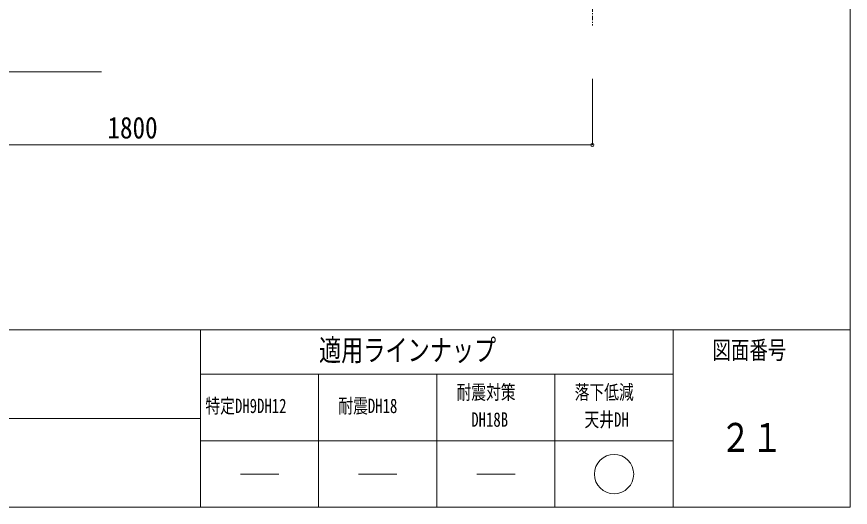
# Model space of a CAD drawing. Units: millimetres, scale not verified. Extents: x -205 to 205, y -142 to 142.
# Drawn here: x 120.3 to 205, y -142.5 to -92.7 of the extents above; entities that cross this region are included whole.
import ezdxf
from ezdxf.enums import TextEntityAlignment as Align

# ---------------------------------------------------------------- set-up
doc = ezdxf.new("R2010")
doc.units = ezdxf.units.MM
doc.header["$LTSCALE"] = 0.25
doc.linetypes.add('USER2', pattern=[7.8, 1.8, -0.6, 0.3, -0.6, 3, -0.6, 0.3, -0.6])
for name, color, linetype, lineweight in [('1-1_1-0 断面', 7, 'Continuous', 18), ('1-2_1-1 寸法', 7, 'Continuous', 18), ('1-3_1-2 文字', 7, 'Continuous', 18), ('F-1_F-0 図枠', 7, 'Continuous', 18)]:
    doc.layers.add(name, color=color, linetype=linetype, lineweight=lineweight)
doc.styles.add('ＭＳ ゴシック', font='')
doc.styles.get('ＭＳ ゴシック').set_extended_font_data('MS Gothic')

msp = doc.modelspace()

# ---------------------------------------------------------------- linework, layer by layer
at = {"layer": '1-1_1-0 断面', "color": 4, "linetype": 'USER2'}
msp.add_line((178.8053, -10.6102), (178.8053, -93.6004), dxfattribs=at)
at = {"layer": '1-2_1-1 寸法'}
for p, q in [((178.8053, -105.7248), (178.8053, -99.0137)), ((88.8053, -105.7248), (178.8053, -105.7248))]:
    msp.add_line(p, q, dxfattribs=at)
msp.add_circle((178.8053, -105.7248), 0.1595, dxfattribs=at)
at = {"layer": '1-3_1-2 文字'}
msp.add_line((128.9512, -98.3103), (96.2966, -98.3103), dxfattribs=at)
at = {"layer": 'F-1_F-0 図枠'}
for p, q in [((205, -142.5), (205, 142.5)), ((-205, -124.5), (205, -124.5)), ((139, -142.5), (139, -124.5)), ((187, -142.5), (187, -124.5)), ((139, -129), (187, -129)), ((151, -142.5), (151, -129)), ((163, -142.5), (163, -129)), ((175, -142.5), (175, -129)), ((139, -133.5), (-17, -133.5)), ((139, -135.75), (187, -135.75)), ((143.0492, -139.125), (146.9508, -139.125)), ((155.0492, -139.125), (158.9508, -139.125)), ((167.0492, -139.125), (170.9508, -139.125)), ((-205, -142.5), (205, -142.5))]:
    msp.add_line(p, q, dxfattribs=at)
msp.add_circle((181, -139.125), 2, dxfattribs=at)

# ---------------------------------------------------------------- texts
at = {"layer": '1-2_1-1 寸法', "style": 'ＭＳ ゴシック', "width": 0.85}
msp.add_text('1800', height=2.199, dxfattribs=at).set_placement((129.5553, -105.7248), align=Align.BOTTOM_LEFT)
at = {"layer": 'F-1_F-0 図枠', "style": 'ＭＳ ゴシック'}
for s, height, width, p in [('適用ラインナップ', 2.199, 0.75, (151.0357, -128.308)), ('図面番号', 1.833, 0.75, (191, -128)), ('耐震対策', 1.466, 0.75, (165, -131.9875)), ('落下低減', 1.466, 0.75, (177, -131.9875)), ('特定DH9DH12', 1.466, 0.75, (139.5, -133.375)), ('耐震DH18', 1.466, 0.75, (153, -133.375)), ('DH18B', 1.466, 0.75, (166.5, -134.7625)), ('天井DH', 1.466, 0.75, (178, -134.7625)), ('２１', 2.933, 0.8, (191.75, -137.75))]:
    msp.add_text(s, height=height, dxfattribs=dict(at, width=width)).set_placement(p, align=Align.BOTTOM_LEFT)

doc.saveas('drawing.dxf')
